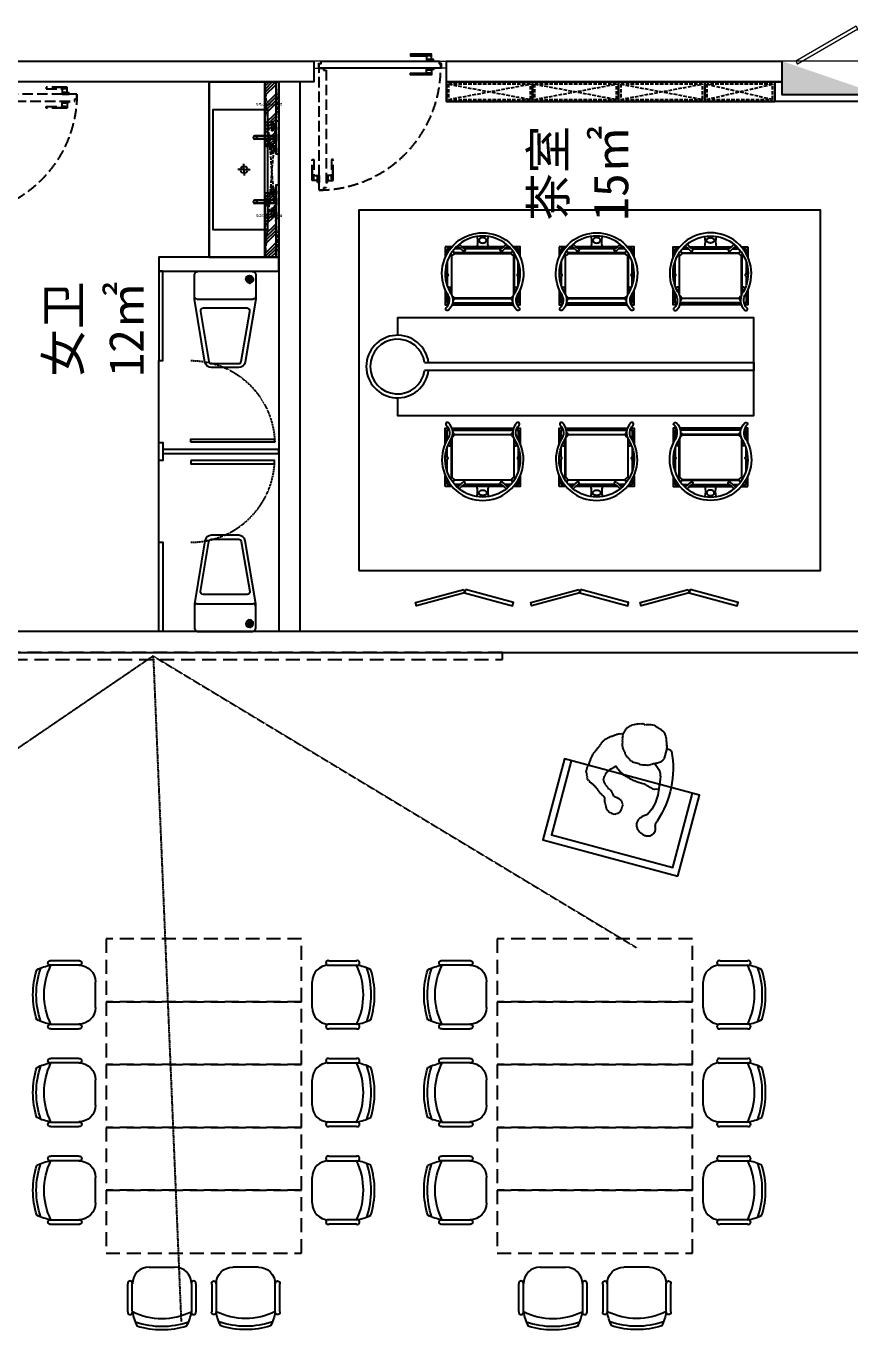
# Model space of a CAD drawing. Header units: millimetres. Extents: x 285006 to 3037698, y -2820855 to 192241.
# Drawn here: x 855496 to 861394, y -486563 to -477220 of the extents above; entities that cross this region are included whole.
import ezdxf
from ezdxf.enums import TextEntityAlignment as Align

# ---------------------------------------------------------------- set-up
doc = ezdxf.new("R2010")
doc.units = ezdxf.units.MM
for name, pattern in [('__DASH', [0.35, 0.25, -0.1]), ('DASH', [0.35, 0.25, -0.1]), ('DASHED', [0.75, 0.5, -0.25]), ('HIDDEN', [0.375, 0.25, -0.125])]:
    doc.linetypes.add(name, pattern=pattern)
for name, color, linetype in [('!PboDS-洁具', 31, 'Continuous'), ('!PboDS-门', 60, 'Continuous'), ('!PboEL-剖面粗实线', 160, 'Continuous'), ('!PboGS-中号字', 40, 'Continuous'), ('01-平面文字', 2, 'Continuous'), ('3', 20, 'Continuous'), ('__附着_A10-J_KJ_2_B_28F_SEN22M3I_设计区$0$A_WALL_BRIK(砌块墙)', 190, 'Continuous'), ('BS-SHORT CABINET', 30, 'Continuous'), ('DOOR', 60, 'Continuous'), ('DOOR--02', 8, 'Continuous'), ('DS-FINISH', 20, 'Continuous'), ('FF-FURN', 51, 'Continuous'), ('FF-TEXT', 50, 'Continuous'), ('FF-活动家具', 51, 'Continuous'), ('FF1-固定家具(落地、到顶)', 30, 'Continuous'), ('WALL', 255, 'Continuous'), ('家具', 2, 'Continuous'), ('打印框', 4, 'Continuous'), ('装饰--平面图', 2, 'Continuous')]:
    doc.layers.add(name, color=color, linetype=linetype)
doc.layers.add('1#C-6F$0$0XG-X', color=1, linetype='Continuous', lineweight=18)
doc.styles.add('!赫思Small', font='', dxfattribs={"width": 0.85})
doc.styles.add('DIA', font='')
doc.styles.get('!赫思Small').set_extended_font_data('SimSun')
doc.styles.get('DIA').set_extended_font_data('SimSun')

# ---------------------------------------------------------------- blocks, each defined once
blk = doc.blocks.new('A$C64783269')
at = {"layer": 'FF-活动家具'}
for p, q in [((1, 151), (1, 400)), ((41, 151), (41, 400)), ((570, 399), (570, 150)), ((610, 399), (610, 150)), ((419, 0), (191, 0))]:
    blk.add_line(p, q, dxfattribs=at)
for centre, radius, start, end in [((461, 332), 426, 152.8506, 170.8394), ((305, -200), 730, 70.8382, 109.1021), ((305, -192), 752, 72.7146, 107.2107), ((149, 332), 426, 9.0894, 27.0688), ((21, 405), 20.8, 344.5058, 195.4229), ((305, -144), 604, 64.0229, 115.9163), ((590, 405), 20.8, 344.5058, 195.4229), ((21, 145), 20.8, 164.5058, 15.4229), ((191, 150), 150, 179.9644, 269.9644), ((419, 150), 150, 269.9644, 359.9644), ((590, 145), 20.8, 164.5058, 15.4229)]:
    blk.add_arc(centre, radius, start, end, dxfattribs=at)
blk = doc.blocks.new('DFGDFGHDTH')
at = {"layer": 'FF-FURN', "linetype": 'DASHED', "ltscale": 200}
for points in [[(3283807.9, 4592442), (3283807.9, 4591042), (3284257.9, 4591042), (3284257.9, 4592442)], [(3284257.9, 4592442), (3284257.9, 4591042), (3284707.9, 4591042), (3284707.9, 4592442)], [(3284707.9, 4592442), (3284707.9, 4591042), (3285157.9, 4591042), (3285157.9, 4592442)], [(3285157.9, 4592442), (3285157.9, 4591042), (3285607.9, 4591042), (3285607.9, 4592442)], [(3285607.9, 4592442), (3285607.9, 4591042), (3286057.9, 4591042), (3286057.9, 4592442)]]:
    blk.add_lwpolyline(points, close=True, dxfattribs=at)
at = {"layer": 'FF-FURN', "linetype": 'DASHED', "ltscale": 200, "xscale": 0.8, "yscale": 0.8, "zscale": 0.8}
for p in [(3283963.7, 4592517), (3284663.7, 4592517), (3285363.7, 4592517)]:
    blk.add_blockref('A$C64783269', p, dxfattribs=at)
at = {"layer": 'FF-FURN', "linetype": 'DASHED', "ltscale": 200}
for p, xscale, yscale, zscale, rotation in [((3286157.9, 4591797.8), -0.8, 0.8, 0.8, 269.9999999999999), ((3286157.9, 4591686.2), 0.8000000000000002, 0.8000000000000002, 0.8000000000000002, 270.0000006730583), ((3283963.7, 4590967.1), -0.8, 0.8, 0.8, 180), ((3284663.7, 4590967.1), -0.8, 0.8, 0.8, 180), ((3285363.7, 4590967.1), -0.8, 0.8, 0.8, 180)]:
    blk.add_blockref('A$C64783269', p, dxfattribs=dict(at, xscale=xscale, yscale=yscale, zscale=zscale, rotation=rotation))
blk = doc.blocks.new('A$C1C14294A')
at = {"layer": 'FF-活动家具', "color": 8}
for p, q in [((200, 554.6), (208.3, 562.1)), ((208.3, 562.1), (211.1, 564.6)), ((211.1, 564.6), (213.7, 564.4)), ((213.7, 564.4), (216.5, 566.9)), ((216.5, 566.9), (219.1, 566.8)), ((219.1, 566.8), (221.8, 569.3)), ((221.8, 569.3), (224.5, 569.1)), ((224.5, 569.1), (227.2, 571.6)), ((227.2, 571.6), (238, 576.3)), ((238, 576.3), (240.8, 578.8)), ((240.8, 578.8), (246.1, 581.1)), ((246.1, 581.1), (251.4, 580.8)), ((251.4, 580.8), (262.1, 585.5)), ((262.1, 585.5), (267.4, 585.2)), ((267.4, 585.2), (272.8, 587.6)), ((272.8, 587.6), (278.2, 589.9)), ((278.2, 589.9), (283.5, 592.3)), ((283.5, 592.3), (288.9, 594.6)), ((288.9, 594.6), (291.5, 594.5)), ((291.5, 594.5), (299.5, 596.7)), ((299.5, 596.7), (305.1, 601.7)), ((305.1, 601.7), (310.4, 604)), ((310.4, 604), (315.7, 603.7)), ((315.7, 603.7), (318.4, 606.2)), ((318.4, 606.2), (326.5, 608.4)), ((326.5, 608.4), (331.8, 610.8)), ((331.8, 610.8), (337.1, 610.5)), ((337.1, 610.5), (339.8, 613)), ((339.8, 613), (347.7, 612.6)), ((347.7, 612.6), (353.1, 614.9)), ((353.1, 614.9), (363.6, 614.3)), ((363.6, 614.3), (366.3, 616.8)), ((366.3, 616.8), (389.9, 615.6)), ((389.9, 615.6), (392.7, 618.1)), ((392.7, 618.1), (429.4, 616.1)), ((429.4, 616.1), (429.5, 618.7)), ((429.5, 618.7), (434.9, 621.1)), ((434.9, 621.1), (474.2, 619)), ((474.2, 619), (474.1, 616.4)), ((474.1, 616.4), (476.7, 616.2)), ((476.7, 616.2), (476.6, 613.6)), ((476.6, 613.6), (479.2, 613.5)), ((479.2, 613.5), (481.7, 610.7)), ((481.7, 610.7), (484.3, 610.5)), ((484.3, 610.5), (486.8, 607.8)), ((486.8, 607.8), (489.4, 607.6)), ((489.4, 607.6), (491.9, 604.9)), ((491.9, 604.9), (499.7, 604.5)), ((499.7, 604.5), (502.2, 601.7)), ((502.2, 601.7), (504.7, 598.9)), ((504.7, 598.9), (510, 598.7)), ((510, 598.7), (509.8, 596)), ((509.8, 596), (512.4, 595.9)), ((512.4, 595.9), (517.5, 593)), ((517.5, 593), (520, 590.2)), ((520, 590.2), (522.4, 584.8)), ((522.4, 584.8), (524.8, 582.1)), ((524.8, 582.1), (524.7, 579.5)), ((524.7, 579.5), (527.2, 576.7)), ((527.2, 576.7), (529.7, 573.9)), ((529.7, 573.9), (532.2, 571.2)), ((532.2, 571.2), (531.7, 563.3)), ((531.7, 563.3), (534.4, 563.1)), ((534.4, 563.1), (533.9, 555.3)), ((134.7, 463.4), (137.6, 468.5)), ((137.6, 468.5), (138, 476.3)), ((138, 476.3), (140.8, 478.8)), ((140.8, 478.8), (140.9, 481.5)), ((140.9, 481.5), (143.7, 483.9)), ((143.7, 483.9), (146.5, 486.4)), ((146.5, 486.4), (146.6, 489)), ((146.6, 489), (149.5, 494.2)), ((149.5, 494.2), (152.3, 496.6)), ((152.3, 496.6), (155, 499.1)), ((155, 499.1), (155.2, 501.7)), ((155.2, 501.7), (157.8, 501.6)), ((157.5, 501.6), (158, 508.4)), ((157.8, 501.6), (157.9, 504.2)), ((157.9, 504.2), (160.7, 506.7)), ((160.7, 506.7), (163.6, 511.8)), ((163.6, 511.8), (166.3, 514.3)), ((166.3, 514.3), (169.1, 516.8)), ((169.1, 516.8), (172, 521.9)), ((172, 521.9), (174.9, 527)), ((174.9, 527), (177.7, 529.5)), ((177.7, 529.5), (180.6, 534.6)), ((180.6, 534.6), (183.3, 537.1)), ((183.3, 537.1), (186.1, 539.6)), ((186.1, 539.6), (188.9, 542.1)), ((188.9, 542.1), (191.6, 544.5)), ((191.6, 544.5), (194.4, 547)), ((194.4, 547), (194.5, 549.7)), ((194.5, 549.7), (197.1, 549.5)), ((197.1, 549.5), (199.9, 552)), ((199.9, 552), (200, 554.6)), ((416.3, 469.4), (410.9, 467.1)), ((419.1, 471.9), (416.3, 469.4)), ((424.5, 474.3), (419.1, 471.9)), ((427.1, 474.1), (424.5, 474.3)), ((429.9, 476.6), (427.1, 474.1)), ((435.2, 479), (429.9, 476.6)), ((440.5, 478.7), (435.2, 479)), ((443.2, 481.2), (440.5, 478.7)), ((453.7, 480.6), (443.2, 481.2)), ((456.5, 483.1), (453.7, 480.6)), ((487.9, 481.4), (456.5, 483.1)), ((487.8, 478.8), (487.9, 481.4)), ((490.4, 478.6), (487.8, 478.8)), ((492.9, 475.9), (490.4, 478.6)), ((495.5, 475.7), (492.9, 475.9)), ((495.4, 473.1), (495.5, 475.7)), ((498, 473), (495.4, 473.1)), ((503.1, 470.1), (498, 473)), ((508.1, 464.6), (503.1, 470.1)), ((533.9, 555.3), (536.6, 555.1)), ((536.6, 555.1), (536.3, 549.9)), ((536.3, 549.9), (538.8, 547.1)), ((538.8, 547.1), (538.7, 545.6)), ((538.7, 545.6), (541.2, 542.7)), ((541.2, 542.7), (543, 540.8)), ((543, 540.8), (542.9, 538.9)), ((542.9, 538.9), (544.6, 535.1)), ((544.6, 535.1), (548.1, 531.1)), ((548.4, 530.8), (548.3, 528.2)), ((548.3, 528.2), (550.7, 525.4)), ((550.7, 525.4), (553.2, 522.7)), ((553.2, 522.7), (553.1, 520)), ((553.1, 520), (555.6, 517.3)), ((555.6, 517.3), (557.9, 511.9)), ((557.9, 511.9), (558.2, 510)), ((558.2, 510), (559.8, 506.2)), ((559.8, 506.2), (563.5, 504.1)), ((563.5, 504.1), (565.2, 502.2)), ((565.2, 502.2), (565.1, 500.3)), ((565.1, 500.3), (567, 500.2)), ((567, 500.2), (566.9, 498.3)), ((566.9, 498.3), (568.8, 498.2)), ((568.8, 498.2), (568.7, 496.4)), ((568.7, 496.4), (570.5, 496.3)), ((570.5, 496.3), (570.4, 494.4)), ((570.4, 494.4), (572.2, 492.4)), ((572.2, 492.4), (574, 490.5)), ((574, 490.5), (573.9, 488.6)), ((573.9, 488.6), (575.7, 488.5)), ((575.7, 488.5), (575.6, 486.6)), ((575.6, 486.6), (577.5, 486.5)), ((577.5, 486.5), (577.4, 484.7)), ((577.4, 484.7), (579.2, 482.7)), ((579.2, 482.7), (580.9, 480.7)), ((580.9, 480.7), (582.7, 478.8)), ((582.7, 478.8), (582.5, 475)), ((582.5, 475), (584.2, 473.1)), ((584.2, 473.1), (584.1, 471.2)), ((584.1, 471.2), (585.9, 469.3)), ((585.9, 469.3), (587.7, 467.3)), ((587.7, 467.3), (587.6, 465.4)), ((29.9, 371.6), (32.8, 376.7)), ((32.8, 376.7), (35.7, 381.8)), ((35.7, 381.8), (36, 387)), ((36, 387), (38.8, 389.5)), ((38.8, 389.5), (38.9, 392.1)), ((38.9, 392.1), (41.7, 394.6)), ((41.7, 394.6), (41.8, 397.3)), ((41.8, 397.3), (44.6, 399.7)), ((44.6, 399.7), (50.4, 410)), ((50.4, 410), (53.1, 412.4)), ((53.1, 412.4), (56, 417.6)), ((56, 417.6), (61.4, 419.9)), ((61.4, 419.9), (61.6, 422.5)), ((61.6, 422.5), (64.3, 425)), ((64.3, 425), (66.9, 424.9)), ((66.9, 424.9), (67.1, 427.5)), ((67.1, 427.5), (69.7, 427.4)), ((69.7, 427.4), (72.5, 429.8)), ((72.5, 429.8), (78, 434.8)), ((78, 434.8), (80.9, 439.9)), ((80.9, 439.9), (83.5, 439.8)), ((83.5, 439.8), (83.7, 442.4)), ((83.7, 442.4), (88.9, 442.1)), ((88.9, 442.1), (89, 444.7)), ((89, 444.7), (94.3, 444.5)), ((94.3, 444.5), (97, 446.9)), ((97, 446.9), (104.9, 446.5)), ((104.9, 446.5), (107.7, 449)), ((107.7, 449), (112.9, 448.7)), ((112.9, 448.7), (115.7, 451.2)), ((115.7, 451.2), (123.5, 450.8)), ((123.5, 450.8), (126.3, 453.3)), ((126.3, 453.3), (144.6, 452.3)), ((131.4, 450.4), (131.8, 458.3)), ((131.8, 458.3), (134.6, 460.7)), ((134.6, 460.7), (134.7, 463.4)), ((144.6, 452.3), (147.1, 449.5)), ((147.1, 449.5), (160.2, 448.8)), ((160.2, 448.8), (162.7, 446.1)), ((162.7, 446.1), (168, 445.8)), ((168, 445.8), (170.4, 443)), ((170.4, 443), (178.3, 442.6)), ((178.3, 442.6), (180.8, 439.9)), ((180.8, 439.9), (188.6, 439.4)), ((188.6, 439.4), (191.1, 436.7)), ((191.1, 436.7), (199, 436.3)), ((199, 436.3), (204.1, 433.4)), ((204.1, 433.4), (212, 432.9)), ((212, 432.9), (214.4, 430.2)), ((214.4, 430.2), (219.5, 427.3)), ((219.5, 427.3), (222.2, 427.1)), ((222.2, 427.1), (222, 424.5)), ((222, 424.5), (227.3, 424.2)), ((227.3, 424.2), (229.8, 421.5)), ((229.8, 421.5), (232.2, 418.7)), ((232.2, 418.7), (234.7, 415.9)), ((234.7, 415.9), (237.3, 415.8)), ((237.3, 415.8), (237.2, 413.2)), ((237.2, 413.2), (239.8, 413)), ((239.8, 413), (242.3, 410.3)), ((242.3, 410.3), (244.8, 407.5)), ((244.8, 407.5), (247.3, 404.7)), ((247.3, 404.7), (247.1, 402.1)), ((247.1, 402.1), (249.7, 402)), ((249.7, 402), (252.2, 399.2)), ((252.2, 399.2), (257.3, 396.3)), ((257.3, 396.3), (260, 396.2)), ((260, 396.2), (262.4, 393.4)), ((262.4, 393.4), (264.9, 390.6)), ((264.9, 390.6), (267.3, 385.3)), ((267.3, 385.3), (269.7, 382.5)), ((269.7, 382.5), (274.8, 379.6)), ((274.8, 379.6), (274.6, 374.3)), ((274.6, 374.3), (277, 371.6)), ((367, 432.6), (364.3, 430.1)), ((364.3, 430.1), (366.6, 424.7)), ((366.6, 424.7), (374.1, 416.4)), ((369.7, 432.4), (367, 432.6)), ((369.8, 435.1), (369.7, 432.4)), ((372.4, 434.9), (369.8, 435.1)), ((375.2, 437.4), (372.4, 434.9)), ((374.1, 416.4), (378.9, 408.3)), ((378, 439.9), (375.2, 437.4)), ((380.7, 442.4), (378, 439.9)), ((378.9, 408.3), (381.4, 405.5)), ((383.3, 442.2), (380.7, 442.4)), ((381.4, 405.5), (384, 405.4)), ((383.5, 444.9), (383.3, 442.2)), ((386.1, 444.7), (383.5, 444.9)), ((384, 405.4), (383.9, 402.7)), ((383.9, 402.7), (386.2, 397.4)), ((386.2, 447.3), (386.1, 444.7)), ((391.8, 452.3), (386.2, 447.3)), ((386.2, 397.4), (391, 389.2)), ((391, 389.2), (396, 383.7)), ((394.7, 457.4), (391.8, 452.3)), ((397.4, 459.9), (394.7, 457.4)), ((396, 383.7), (398.2, 375.7)), ((400, 459.8), (397.4, 459.9)), ((398.2, 375.7), (398.1, 373)), ((405.4, 462.1), (400, 459.8)), ((410.9, 467.1), (405.4, 462.1)), ((507.9, 461.9), (508.1, 464.6)), ((510.4, 459.2), (507.9, 461.9)), ((513, 459), (510.4, 459.2)), ((512.9, 456.4), (513, 459)), ((515.5, 456.3), (512.9, 456.4)), ((518, 453.5), (515.5, 456.3)), ((520.3, 448.1), (518, 453.5)), ((522.8, 445.3), (520.3, 448.1)), ((522.7, 442.7), (522.8, 445.3)), ((525.3, 442.6), (522.7, 442.7)), ((527.7, 437.2), (525.3, 442.6)), ((530.1, 434.4), (527.7, 437.2)), ((530, 431.8), (530.1, 434.4)), ((535, 426.3), (530, 431.8)), ((537.4, 423.5), (535, 426.3)), ((537.3, 420.9), (537.4, 423.5)), ((539.6, 415.5), (537.3, 420.9)), ((539.5, 412.9), (539.6, 415.5)), ((540.1, 411.5), (539.5, 412.9)), ((540.1, 411.5), (545.1, 404.1)), ((545, 402.2), (545.1, 404.1)), ((546.8, 402.1), (545, 402.2)), ((546.6, 398.4), (546.8, 402.1)), ((548.5, 398.3), (546.6, 398.4)), ((548.4, 396.4), (548.5, 398.3)), ((550.3, 396.3), (548.4, 396.4)), ((552, 394.4), (550.3, 396.3)), ((553.8, 392.4), (552, 394.4)), ((555.7, 392.3), (553.8, 392.4)), ((555.6, 390.4), (555.7, 392.3)), ((557.4, 390.3), (555.6, 390.4)), ((559.2, 388.4), (557.4, 390.3)), ((559.2, 388.4), (564.2, 382.6)), ((564, 380), (564.2, 382.6)), ((566.7, 379.9), (564, 380)), ((569.1, 377.1), (566.7, 379.9)), ((573.4, 374.7), (569.1, 377.1)), ((573.3, 372.7), (573.4, 374.7)), ((587.6, 465.4), (589.3, 463.5)), ((589.3, 463.5), (591.1, 461.5)), ((591.1, 461.5), (590.9, 457.8)), ((590.9, 457.8), (592.7, 455.8)), ((592.7, 455.8), (592.5, 452.1)), ((592.5, 452.1), (594.2, 450.1)), ((594.2, 450.1), (596, 448.1)), ((596, 448.1), (595.9, 446.3)), ((595.9, 446.3), (597.8, 446.2)), ((597.8, 446.2), (597.7, 444.3)), ((597.7, 444.3), (599.4, 442.3)), ((599.4, 442.3), (601.2, 440.4)), ((601.2, 440.4), (601.1, 438.5)), ((601.1, 438.5), (602.9, 436.6)), ((602.9, 436.6), (606.5, 434.5)), ((606.5, 434.5), (608.3, 432.5)), ((608.3, 432.5), (610.1, 432.4)), ((610.1, 432.4), (613.7, 430.4)), ((613.7, 430.4), (619.3, 430.1)), ((619.3, 430.1), (621.1, 428.1)), ((621.1, 428.1), (626.7, 427.8)), ((626.7, 427.8), (628.5, 425.8)), ((628.5, 425.8), (632.2, 425.6)), ((632.2, 425.6), (633.9, 423.7)), ((633.9, 423.7), (635.8, 423.6)), ((635.8, 423.6), (637.6, 421.6)), ((637.6, 421.6), (639.3, 419.6)), ((639.3, 419.6), (641.2, 419.5)), ((641.2, 419.5), (643, 417.6)), ((643, 417.6), (644.8, 417.5)), ((644.8, 417.5), (646.6, 415.5)), ((646.6, 415.5), (648.5, 415.4)), ((648.5, 415.4), (650.2, 413.5)), ((650.2, 413.5), (652, 411.5)), ((652, 411.5), (653.8, 411.4)), ((653.8, 411.4), (655.6, 409.4)), ((655.6, 409.4), (657.5, 409.3)), ((657.5, 409.3), (657.4, 407.5)), ((657.4, 407.5), (659.2, 407.4)), ((659.2, 407.4), (661, 405.4)), ((661, 405.4), (662.9, 405.3)), ((662.9, 405.3), (664.6, 403.3)), ((664.6, 403.3), (666.5, 403.2)), ((666.5, 403.2), (666.4, 401.4)), ((666.4, 401.4), (670.1, 401.2)), ((670.1, 401.2), (671.9, 399.2)), ((671.9, 399.2), (673.8, 399.1)), ((673.8, 399.1), (673.7, 397.2)), ((673.7, 397.2), (677.4, 397)), ((677.4, 397), (679.1, 395.1)), ((679.1, 395.1), (680.9, 393.1)), ((680.9, 393.1), (680.8, 391.2)), ((680.8, 391.2), (682.7, 391.2)), ((682.7, 391.2), (682.5, 387.4)), ((682.5, 387.4), (684.2, 385.5)), ((684.2, 385.5), (686, 383.5)), ((686, 383.5), (685.9, 381.6)), ((685.9, 381.6), (687.7, 379.7)), ((687.7, 379.7), (687.6, 377.8)), ((687.6, 377.8), (689.4, 377.7)), ((689.4, 377.7), (691.2, 375.7)), ((691.2, 375.7), (691, 372)), ((3.3, 284.3), (2.7, 273.3)), ((5.2, 286), (3.3, 284.3)), ((5.5, 291.4), (5.2, 286)), ((7.4, 293.2), (5.5, 291.4)), ((7.7, 298.6), (7.4, 293.2)), ((9.6, 300.4), (7.7, 298.6)), ((9.9, 305.8), (9.6, 300.4)), ((11.8, 307.5), (9.9, 305.8)), ((12, 311.2), (11.8, 307.5)), ((13.9, 312.9), (12, 311.2)), ((14.1, 316.6), (13.9, 312.9)), ((16, 318.3), (14.1, 316.6)), ((16.2, 321.9), (16, 318.3)), ((18.1, 323.6), (16.2, 321.9)), ((17.1, 327.5), (17.8, 340.6)), ((17.1, 327.5), (18.1, 323.6)), ((17.8, 340.6), (20.5, 343.1)), ((20.5, 343.1), (20.8, 348.4)), ((20.8, 348.4), (23.7, 353.5)), ((23.7, 353.5), (24, 358.7)), ((24, 358.7), (26.8, 361.2)), ((26.8, 361.2), (27.2, 369.1)), ((27.2, 369.1), (29.9, 371.6)), ((277, 371.6), (279.5, 368.8)), ((279.5, 368.8), (279.4, 366.2)), ((279.4, 366.2), (281.9, 363.4)), ((281.9, 363.4), (284.2, 358)), ((284.2, 358), (286.7, 355.3)), ((286.7, 355.3), (289.2, 352.5)), ((289.2, 352.5), (289, 349.9)), ((289, 349.9), (291.5, 347.1)), ((291.5, 347.1), (291.4, 344.5)), ((291.4, 344.5), (293.7, 339.1)), ((293.7, 339.1), (293.6, 336.5)), ((293.6, 336.5), (296.1, 333.7)), ((296.1, 333.7), (295.9, 331.1)), ((295.9, 331.1), (298.3, 325.7)), ((298.8, 316.8), (296.7, 277.8)), ((298.3, 325.7), (297.8, 317.8)), ((297.8, 317.8), (298.8, 316.8)), ((398.1, 373), (400.4, 367.7)), ((400.4, 367.7), (405.5, 364.7)), ((405.5, 364.7), (405.2, 359.5)), ((405.2, 359.5), (407.7, 356.7)), ((407.7, 356.7), (407.4, 351.5)), ((407.4, 351.5), (409.6, 343.5)), ((409.6, 343.5), (411.7, 332.8)), ((411.7, 332.8), (413.9, 324.8)), ((413.9, 324.8), (416.4, 322.1)), ((416.4, 322.1), (415.8, 311.6)), ((415.8, 311.6), (418.2, 306.2)), ((418.2, 306.2), (417.9, 300.9)), ((417.9, 300.9), (419.9, 290.3)), ((419.9, 290.3), (422.1, 282.3)), ((422.1, 282.3), (421.2, 263.9)), ((575.2, 372.6), (573.3, 372.7)), ((575, 368.8), (575.2, 372.6)), ((576.7, 366.9), (575, 368.8)), ((576.4, 361.3), (576.7, 366.9)), ((578.3, 361.2), (576.4, 361.3)), ((577.6, 348.1), (578.3, 361.2)), ((579.4, 346.1), (577.6, 348.1)), ((579.1, 340.5), (579.4, 346.1)), ((580.8, 338.6), (579.1, 340.5)), ((580.5, 333), (580.8, 338.6)), ((582.3, 331), (580.5, 333)), ((582.1, 327.3), (582.3, 331)), ((583.9, 325.3), (582.1, 327.3)), ((583.8, 323.5), (583.9, 325.3)), ((585.5, 321.5), (583.8, 323.5)), ((585.3, 317.8), (585.5, 321.5)), ((587.1, 315.8), (585.3, 317.8)), ((588.9, 313.8), (587.1, 315.8)), ((588.8, 312), (588.9, 313.8)), ((590.6, 311.9), (588.8, 312)), ((590.5, 310), (590.6, 311.9)), ((592.3, 308), (590.5, 310)), ((592.2, 306.2), (592.3, 308)), ((594, 304.2), (592.2, 306.2)), ((595.8, 304.1), (594, 304.2)), ((597.6, 302.1), (595.8, 304.1)), ((599.4, 302), (597.6, 302.1)), ((601.2, 300.1), (599.4, 302)), ((603.1, 300), (601.2, 300.1)), ((604.8, 298), (603.1, 300)), ((606.6, 296.1), (604.8, 298)), ((608.5, 296), (606.6, 296.1)), ((610.2, 294), (608.5, 296)), ((612, 292), (610.2, 294)), ((623.2, 291.4), (612, 292)), ((627, 293.1), (623.2, 291.4)), ((647.5, 292), (627, 293.1)), ((651.3, 293.7), (647.5, 292)), ((658.8, 293.3), (651.3, 293.7)), ((660.7, 295), (658.8, 293.3)), ((662.6, 294.9), (660.7, 295)), ((664.6, 296.7), (662.6, 294.9)), ((666.4, 296.6), (664.6, 296.7)), ((668.4, 298.4), (666.4, 296.6)), ((670.4, 300.1), (668.4, 298.4)), ((672.2, 300), (670.4, 300.1)), ((674.2, 301.8), (672.2, 300)), ((676.1, 303.6), (674.2, 301.8)), ((676.2, 305.4), (676.1, 303.6)), ((678.1, 305.3), (676.2, 305.4)), ((680.1, 307.1), (678.1, 305.3)), ((680.2, 309), (680.1, 307.1)), ((682.1, 310.7), (680.2, 309)), ((684.1, 312.5), (682.1, 310.7)), ((684.2, 314.4), (684.1, 312.5)), ((686.2, 316.1), (684.2, 314.4)), ((688.1, 317.9), (686.2, 316.1)), ((688.2, 319.8), (688.1, 317.9)), ((690.1, 319.7), (688.2, 319.8)), ((690.2, 321.5), (690.1, 319.7)), ((692.1, 323.3), (690.2, 321.5)), ((691, 372), (692.9, 371.9)), ((692.4, 328.9), (692.1, 323.3)), ((694.4, 330.7), (692.4, 328.9)), ((692.9, 371.9), (692.6, 366.3)), ((692.6, 366.3), (694.3, 364.3)), ((694.3, 364.3), (693.8, 355)), ((693.8, 355), (695.5, 351.2)), ((695.5, 351.2), (694.4, 330.7)), ((0.8, 271.6), (0, 257)), ((0, 257), (1.7, 255.1)), ((2.7, 273.3), (0.8, 271.6)), ((1.7, 255.1), (1.5, 251.5)), ((1.5, 251.5), (3.3, 249.5)), ((3.3, 249.5), (3.2, 247.7)), ((3.2, 247.7), (4.9, 245.8)), ((4.9, 245.8), (4.7, 242.2)), ((4.7, 242.2), (6.4, 240.2)), ((6.4, 240.2), (6.2, 236.6)), ((6.2, 236.6), (7.9, 234.7)), ((7.9, 234.7), (7.6, 229.2)), ((7.6, 229.2), (9.4, 227.3)), ((9.4, 227.3), (9.1, 221.8)), ((9.1, 221.8), (10.8, 219.9)), ((10.8, 219.9), (10.6, 216.3)), ((10.6, 216.3), (12.3, 214.4)), ((12.3, 214.4), (12, 208.9)), ((12, 208.9), (13.8, 207)), ((13.8, 207), (15.5, 205)), ((15.5, 205), (15.3, 201.4)), ((15.3, 201.4), (17, 199.5)), ((17, 199.5), (16.9, 197.7)), ((16.9, 197.7), (18.6, 195.7)), ((18.6, 195.7), (22.6, 185.1)), ((269.9, 187.8), (267.1, 185.3)), ((270, 190.4), (269.9, 187.8)), ((275.6, 195.4), (270, 190.4)), ((278.3, 197.8), (275.6, 195.4)), ((278.5, 200.6), (278.3, 197.8)), ((279.9, 201.9), (278.5, 200.6)), ((281.9, 203.7), (279.9, 201.9)), ((283.8, 205.4), (281.9, 203.7)), ((284.1, 210.9), (283.8, 205.4)), ((285.9, 210.8), (284.1, 210.9)), ((286.3, 218), (285.9, 210.8)), ((288.1, 217.9), (286.3, 218)), ((288.6, 227.1), (288.1, 217.9)), ((290.5, 228.8), (288.6, 227.1)), ((290.9, 236.1), (290.5, 228.8)), ((292.8, 237.8), (290.9, 236.1)), ((293.1, 243.3), (292.8, 237.8)), ((295, 245), (293.1, 243.3)), ((295.4, 252.3), (295, 245)), ((297.3, 254), (295.4, 252.3)), ((296.7, 277.8), (298.4, 274)), ((298.4, 274), (297.3, 254)), ((421.2, 263.9), (423.4, 255.9)), ((423.4, 255.9), (421.6, 221.8)), ((421.6, 221.8), (423.9, 216.4)), ((423.9, 216.4), (422.8, 195.4)), ((422.8, 195.4), (425, 187.4)), ((425, 187.4), (424.6, 179.5)), ((27.6, 179.6), (22.6, 185.1)), ((32.4, 171.4), (27.6, 179.6)), ((37.4, 165.9), (32.4, 171.4)), ((42.4, 160.4), (37.4, 165.9)), ((47.5, 157.5), (42.4, 160.4)), ((49.9, 154.7), (47.5, 157.5)), ((52.6, 154.6), (49.9, 154.7)), ((57.7, 151.7), (52.6, 154.6)), ((60.2, 148.9), (57.7, 151.7)), ((65.3, 146), (60.2, 148.9)), ((70.5, 145.7), (65.3, 146)), ((73, 143), (70.5, 145.7)), ((75.6, 142.8), (73, 143)), ((80.7, 139.9), (75.6, 142.8)), ((83.3, 139.8), (80.7, 139.9)), ((85.8, 137), (83.3, 139.8)), ((88.4, 136.9), (85.8, 137)), ((93.5, 134), (88.4, 136.9)), ((98.8, 133.7), (93.5, 134)), ((106.5, 130.7), (98.8, 133.7)), ((111.6, 127.8), (106.5, 130.7)), ((114.1, 125), (111.6, 127.8)), ((119.3, 124.7), (114.1, 125)), ((121.8, 122), (119.3, 124.7)), ((134.9, 121.3), (121.8, 122)), ((131.2, 116.7), (131.5, 121.4)), ((133, 114.8), (131.2, 116.7)), ((132.4, 103.8), (133, 114.8)), ((134.1, 101.9), (132.4, 103.8)), ((133.8, 96.5), (134.1, 101.9)), ((135.5, 94.5), (133.8, 96.5)), ((140, 118.4), (134.9, 121.3)), ((135.3, 90.9), (135.5, 94.5)), ((200.3, 115.1), (140, 118.4)), ((203.1, 117.6), (200.3, 115.1)), ((210.9, 117.2), (203.1, 117.6)), ((213.7, 119.7), (210.9, 117.2)), ((219.1, 122), (213.7, 119.7)), ((221.8, 124.5), (219.1, 122)), ((222, 127.2), (221.8, 124.5)), ((224.6, 127), (222, 127.2)), ((227.4, 129.5), (224.6, 127)), ((232.7, 131.8), (227.4, 129.5)), ((235.5, 134.3), (232.7, 131.8)), ((235.6, 137), (235.5, 134.3)), ((238.4, 139.4), (235.6, 137)), ((241.3, 144.5), (238.4, 139.4)), ((244.1, 147), (241.3, 144.5)), ((246.8, 149.5), (244.1, 147)), ((249.7, 154.6), (246.8, 149.5)), ((252.6, 159.7), (249.7, 154.6)), ((255.5, 164.8), (252.6, 159.7)), ((255.7, 167.5), (255.5, 164.8)), ((258.4, 169.9), (255.7, 167.5)), ((261.3, 175.1), (258.4, 169.9)), ((264.2, 180.2), (261.3, 175.1)), ((267, 182.6), (264.2, 180.2)), ((267.1, 185.3), (267, 182.6)), ((434.2, 113.2), (421.8, 85.7)), ((424.6, 179.5), (427, 176.8)), ((427, 176.8), (426.5, 166.3)), ((426.5, 166.3), (428.8, 160.9)), ((428.8, 160.9), (431.2, 155.5)), ((431.2, 155.5), (430.9, 150.2)), ((430.9, 150.2), (433.2, 144.9)), ((433.2, 144.9), (435.4, 136.8)), ((434.3, 115.9), (434.2, 113.2)), ((437.1, 118.3), (434.3, 115.9)), ((435.4, 136.8), (437.6, 128.8)), ((437.6, 128.8), (437.1, 118.3)), ((137.2, 90.8), (135.3, 90.9)), ((136.9, 85.3), (137.2, 90.8)), ((138.6, 83.4), (136.9, 85.3))]:
    blk.add_line(p, q, dxfattribs=at)
blk.add_lwpolyline([(140.3, 119.9, -0.214441), (104.3, 131.5)], format="xyb", dxfattribs=at)
for points in [[(259.9, 172.5), (270, 157.1), (280.6, 142.4), (292.1, 129.1), (304.9, 117.8), (315.3, 111.1), (326.6, 105.8), (338.5, 101.4), (351, 97.9), (377.1, 92.7), (403.8, 88.6), (467.3, 78.8), (498.2, 76.3), (513.5, 76.2), (528.8, 77.3), (552.5, 81.1), (576.2, 87.3), (623.3, 103.3)], [(623.3, 103.3), (636.4, 120.4), (643.5, 128.6), (651.1, 136.3), (659.9, 143.6), (664.5, 146.9), (669.4, 149.9), (674.4, 152.4), (679.6, 154.6), (684.9, 156.3), (690.4, 157.5), (696, 158), (701.6, 158.1), (707.2, 157.6), (712.8, 156.6), (718.3, 155.1), (723.5, 153.1), (728.6, 150.6), (733.3, 147.7), (737.1, 144.8), (740.6, 141.7), (746.9, 134.7), (752.4, 127), (757.2, 118.7), (761.9, 109.2), (765.7, 99.4), (768.5, 89.4), (769.4, 84.2), (770.1, 79.1), (770.3, 74.1), (770.2, 69.1), (769.8, 64.2), (769, 59.2), (767.8, 54.4), (766.1, 49.6), (764.1, 45), (761.5, 40.6), (757.2, 34.6), (752.1, 29.2), (746.3, 24.4), (740, 20.4), (733.4, 17.2), (726.5, 15.1), (719.6, 14), (716.2, 13.9), (712.8, 14.2), (709.1, 14.9), (705.4, 15.9), (698.1, 18.6), (690.8, 21.7), (683.4, 24.5), (678.6, 25.8), (673.8, 26.7), (668.9, 27.1), (664, 27), (659.2, 26.5), (654.4, 25.6), (644.9, 23.1)], [(394.7, 91.2), (391.5, 90.5)]]:
    blk.add_lwpolyline(points, dxfattribs=at)
blk.add_arc((466.5, 680.5), 681.2, 241.22387, 285.1854, dxfattribs=at)
blk = doc.blocks.new('DSGFDGDFGDG')
at = {"layer": 'FF-活动家具', "elevation": 0}
blk.add_lwpolyline([(3272359.6, 4574369.6), (3271759.6, 4574369.6), (3271759.6, 4575369.6), (3272359.6, 4575369.6)], close=True, dxfattribs=at)
blk.add_lwpolyline([(3271759.6, 4575319.6), (3272309.6, 4575319.6), (3272309.6, 4574419.6), (3271759.6, 4574419.6)], dxfattribs=at)
at = {"layer": 'FF-活动家具', "color": 8, "rotation": 3.435837834233141}
blk.add_blockref('A$C1C14294A', (3271374.6, 4574551.7, 0), dxfattribs=at)
blk = doc.blocks.new('做成ACAD TuKuai0408')
at = {"linetype": 'Continuous'}
blk.add_lwpolyline([(0, -191.5, 0.428333), (28.5, -220), (199.3, -220), (650.1, -144.1, 0.366124), (689.7, -97.2), (689.7, 97.2, 0.366124), (650.1, 144.1), (199.3, 220), (28.5, 220, 0.415921), (0, 191.5)], format="xyb", close=True, dxfattribs=at)
blk.add_lwpolyline([(199.3, 201), (199.3, -201)], dxfattribs=at)
blk.add_lwpolyline([(661.2, 97.2), (661.2, -97.2, -0.366124), (645.4, -116), (287.5, -176.3, -0.463996), (265.3, -157.5), (265.3, 157.5, -0.463996), (287.5, 176.3), (645.4, 116, -0.366124), (661.2, 97.2)], format="xyb", dxfattribs=at)
blk.add_lwpolyline([(57.6, -171.2), (85.3, -171.2), (85.3, -180.4), (57.6, -180.4)], close=True, dxfattribs=at)
for centre, radius, start, end in [((180.3, 201), 19, 0, 90), ((57.6, -175.1), 26.5, 8.44092, 348.35302), ((180.3, -201), 19, 270.00001, 0)]:
    blk.add_arc(centre, radius, start, end, dxfattribs=at)
at = {"color": 8, "linetype": 'Continuous'}
for radius, start, end in [(21.5, 10.42825, 345.5854), (16.5, 13.65152, 341.05894), (11.5, 19.82009, 332.20409)]:
    blk.add_arc((57.6, -175.1), radius, start, end, dxfattribs=at)
blk = doc.blocks.new('156g1reh1trh1tr')
at = {"layer": '!PboDS-门'}
blk.add_lwpolyline([(-104292, 114364), (-104292, 114394), (-105092, 114394), (-105092, 114364)], close=True, dxfattribs=at)
at = {"layer": '!PboDS-门', "color": 8, "linetype": 'HIDDEN', "ltscale": 10}
blk.add_arc((-104291, 114342), 802, 90.0917, 178.0896, dxfattribs=at)
blk = doc.blocks.new('M--850')
at = {"layer": 'DOOR'}
blk.add_lwpolyline([(-912, 50), (-38, 50), (-38, 18), (-53, 18), (-53, 0), (-897, 0), (-897, 18), (-912, 18), (-912, 50)], dxfattribs=at)
at = {"layer": 'DOOR--02', "linetype": 'DASH', "ltscale": 300}
for p, q in [((-136, 819), (-136, 705)), ((10, 819), (10, 705))]:
    blk.add_line(p, q, dxfattribs=at)
at = {"layer": 'DOOR--02'}
for p, q in [((-807, 98), (-693, 98)), ((-807, -48), (-693, -48))]:
    blk.add_line(p, q, dxfattribs=at)
at = {"layer": 'DOOR--02', "linetype": 'DASH', "ltscale": 300}
for points in [[(-100, 820), (-100, 854.5), (-138, 854.5), (-138, 811.5)], [(-138, 854.5), (-126, 845), (-126, 819)], [(-88, 818.7), (-88, 869), (-98, 869), (-98, 818.7), (-88, 818.7)], [(-98, 852.5), (-88, 852.5)], [(-38, 924), (-38, 50), (-70, 50), (-70, 65), (-88, 65), (-88, 909), (-70, 909), (-70, 924), (-38, 924)], [(-38, 869), (-38, 869)], [(-38, 818.7), (-38, 869), (-28, 869), (-28, 818.7), (-38, 818.7)], [(-28, 852.5), (-38, 852.5)], [(-26, 820), (-26, 854.5), (12, 854.5), (12, 811.5)], [(12, 854.5), (0, 845), (0, 819)], [(-138, 819), (-138, 705), (-126, 705), (-126, 819)], [(-128, 819), (-138, 819)], [(-128, 819), (-100, 819), (-100, 819)], [(-98, 835.5), (-88, 835.5)], [(-28, 835.5), (-38, 835.5)], [(2, 819), (-26, 819), (-26, 819)], [(12, 819), (12, 705), (0, 705), (0, 819)], [(2, 819), (12, 819)]]:
    blk.add_lwpolyline(points, dxfattribs=at)
for points in [[(-100, 854), (-100, 819.5), (-98, 819.5), (-98, 854)], [(-26, 854), (-26, 819.5), (-28, 819.5), (-28, 854)]]:
    blk.add_lwpolyline(points, close=True, dxfattribs=at)
at = {"layer": 'DOOR--02'}
for points in [[(-808, 62), (-842.5, 62), (-842.5, 100), (-799.5, 100)], [(-807, 100), (-693, 100), (-693, 88), (-807, 88)], [(-807, 90), (-807, 100)], [(-806.7, 50), (-857, 50), (-857, 60), (-806.7, 60), (-806.7, 50)], [(-857, 50), (-857, 50)], [(-807, 90), (-807, 62), (-807, 62)], [(-806.7, 0), (-857, 0), (-857, -10), (-806.7, -10), (-806.7, 0)], [(-808, -12), (-842.5, -12), (-842.5, -50), (-799.5, -50)], [(-807, -40), (-807, -12), (-807, -12)], [(-807, -50), (-693, -50), (-693, -38), (-807, -38)], [(-807, -40), (-807, -50)]]:
    blk.add_lwpolyline(points, dxfattribs=at)
at = {"layer": 'DOOR--02', "ltscale": 0.1}
for points in [[(-842.5, 100), (-833, 88), (-807, 88)], [(-840.5, 60), (-840.5, 50)], [(-823.5, 60), (-823.5, 50)], [(-842.5, -50), (-833, -38), (-807, -38)], [(-840.5, -10), (-840.5, 0)], [(-823.5, -10), (-823.5, 0)]]:
    blk.add_lwpolyline(points, dxfattribs=at)
at = {"layer": 'DOOR--02'}
for points in [[(-842, 62), (-807.5, 62), (-807.5, 60), (-842, 60)], [(-842, -12), (-807.5, -12), (-807.5, -10), (-842, -10)]]:
    blk.add_lwpolyline(points, close=True, dxfattribs=at)
at = {"layer": 'DOOR--02', "linetype": 'DASH', "ltscale": 300}
blk.add_arc((-35, 50), 874, 90.19667, 182.09824, dxfattribs=at)
at = {"layer": 'DS-FINISH', "linetype": 'Continuous', "lineweight": 0, "ltscale": 1000}
for points in [[(-915, 15), (-900, 15), (-900, 0), (-950, 0), (-950, 50), (-915, 50)], [(-35, 15), (-50, 15), (-50, 0), (0, 0), (0, 50), (-35, 50)]]:
    blk.add_lwpolyline(points, close=True, dxfattribs=at)
blk = doc.blocks.new('*U507')
blk.add_blockref('M--850', (0, 0))
blk = doc.blocks.new('1#C-6F$0$单出口带卷盘消火栓')
at = {"layer": '1#C-6F$0$0XG-X'}
for p, q in [((368866.2, -61966.5), (368866.2, -61726.5)), ((368866.2, -61726.5), (369566.2, -61726.5)), ((369566.2, -61966.5), (369566.2, -61726.5)), ((368866.2, -61966.5), (368966.2, -61966.5)), ((368966.2, -61966.5), (369466.2, -61966.5)), ((369021.3, -62194.5), (369453.7, -61944.8)), ((369033.2, -62216.5), (369466.2, -61966.5)), ((369466.2, -61966.5), (369453.7, -61944.8)), ((369466.2, -61966.5), (369566.2, -61966.5)), ((369021.3, -62194.5), (369033.8, -62216.2))]:
    blk.add_line(p, q, dxfattribs=at)
blk.add_circle((368964.5, -61874.2), 50, dxfattribs=at)
blk.add_arc((369466.2, -61966.5), 500, 180, 207.13402, dxfattribs=at)
blk.add_solid([(368866.2, -61726.5), (369566.2, -61966.5), (369566.2, -61726.5)], dxfattribs=at)
blk = doc.blocks.new('DSGDGERGHER')
at = {"layer": '!PboDS-洁具'}
for p, q in [((856577, -58804), (856577, -58777.2)), ((856577, -58777.2), (856587, -58777.2)), ((856577, -58804), (856577, -58840.8)), ((856587, -58840.8), (856577, -58840.8)), ((856587, -58804), (856587, -58777.2)), ((856587, -58804), (856604.6, -58804)), ((856587, -58814), (856604.6, -58814)), ((856587, -58814), (856587, -58840.8)), ((856471.6, -58879), (856451.6, -58879)), ((856471.6, -58899), (856451.6, -58899)), ((856471.6, -58876.5), (856457.7, -58876.5)), ((856471.6, -58901.5), (856457.7, -58901.5)), ((856471.6, -58901.5), (856471.6, -58876.5)), ((856472.6, -58877.5), (856471.6, -58877.5)), ((856472.6, -58900.5), (856471.6, -58900.5)), ((856603.9, -58876.5), (856472.6, -58876.5)), ((856472.6, -58901.5), (856472.6, -58876.5)), ((856603.9, -58879), (856472.6, -58879)), ((856603.9, -58899), (856472.6, -58899)), ((856603.9, -58901.5), (856472.6, -58901.5)), ((856577, -58974), (856577, -58937.2)), ((856587, -58937.2), (856577, -58937.2)), ((856587, -58964), (856587, -58937.2)), ((856603.9, -58864), (856603.9, -58913.9)), ((856603.9, -58864), (856608.6, -58864)), ((856603.9, -58913.9), (856608.6, -58913.9)), ((856608.6, -58864), (856608.6, -58913.9)), ((856577, -58974), (856577, -59000.8)), ((856577, -59000.8), (856587, -59000.8)), ((856587, -58964), (856604.6, -58964)), ((856587, -58974), (856604.6, -58974)), ((856587, -58974), (856587, -59000.8))]:
    blk.add_line(p, q, dxfattribs=at)
for points in [[(856608.7, -58814), (856608.7, -58784.1), (856604.6, -58784.1), (856604.6, -58804)], [(856608.7, -58814), (856608.7, -58814), (856608.7, -58833.9), (856604.6, -58833.9), (856604.6, -58804)], [(856628.4, -59008.9), (856608.6, -59008.9), (856608.6, -58768.9), (856628.4, -58768.9)], [(856628.4, -58768.9), (856628.4, -59008.9)], [(856608.7, -58964), (856608.7, -58964), (856608.7, -58944.1), (856604.6, -58944.1), (856604.6, -58974)], [(856608.7, -58964), (856608.7, -58993.9), (856604.6, -58993.9), (856604.6, -58974)]]:
    blk.add_lwpolyline(points, dxfattribs=at)
blk.add_arc((856457.7, -58889), 12.5, 90.00216, 270.00216, dxfattribs=at)
blk = doc.blocks.new('*U920')
at = {"layer": 'FF1-固定家具(落地、到顶)', "color": 55, "linetype": 'DASH', "ltscale": 100}
for p, q in [((15.4, 124.6), (600.9, 15.4)), ((15.4, 15.4), (600.9, 124.6)), ((616.3, 0), (616.3, 140))]:
    blk.add_line(p, q, dxfattribs=at)
at = {"layer": 'FF1-固定家具(落地、到顶)'}
blk.add_lwpolyline([(0, 140), (616.3, 140), (616.3, 0), (0, 0)], close=True, dxfattribs=at)
at = {"layer": 'FF1-固定家具(落地、到顶)', "color": 55, "linetype": 'DASH', "ltscale": 100}
blk.add_lwpolyline([(15.4, 124.6), (600.9, 124.6), (600.9, 15.4), (15.4, 15.4)], close=True, dxfattribs=at)
blk = doc.blocks.new('*U921')
at = {"layer": 'FF1-固定家具(落地、到顶)', "color": 55, "linetype": 'DASH', "ltscale": 100}
for p, q in [((15.4, 124.6), (486.3, 15.4)), ((15.4, 15.4), (486.3, 124.6)), ((501.7, 0), (501.7, 140))]:
    blk.add_line(p, q, dxfattribs=at)
at = {"layer": 'FF1-固定家具(落地、到顶)'}
blk.add_lwpolyline([(0, 140), (501.7, 140), (501.7, 0), (0, 0)], close=True, dxfattribs=at)
at = {"layer": 'FF1-固定家具(落地、到顶)', "color": 55, "linetype": 'DASH', "ltscale": 100}
blk.add_lwpolyline([(15.4, 124.6), (486.3, 124.6), (486.3, 15.4), (15.4, 15.4)], close=True, dxfattribs=at)
blk = doc.blocks.new('A$C0B751E1A')
at = {"layer": '家具', "color": 51, "linetype": 'ByBlock', "ltscale": 0.5}
for points in [[(683, 25, -0.388075), (675, 151, 1.713285), (47, 151, -0.388075), (39, 25, 1.010163), (59, 4, 0.381875), (71, 167, -1.700219), (651, 167, 0.381875), (663, 4, 1.010163)], [(394, 622, -0.13438), (392, 614, -0.106842), (384, 605, -0.082314), (374, 600, -0.07067), (360, 598, -0.07067), (347, 600, -0.082314), (336, 605, -0.106842), (329, 614, -0.13438), (326, 622, -0.13438), (329, 631, -0.106842), (336, 639, -0.082314), (347, 644, -0.07067), (360, 646, -0.07067), (374, 644, -0.082314), (384, 639, -0.106842), (392, 631, -0.13438)]]:
    blk.add_lwpolyline(points, format="xyb", close=True, dxfattribs=at)
for points in [[(30, 472), (30, 565), (89, 565)], [(47, 506), (47, 548), (75, 548)], [(86, 142), (86, 490)], [(113, 548), (166, 548)], [(148, 565), (129, 565)], [(129, 565), (148, 565)], [(176, 565), (546, 565)], [(198, 548), (524, 548)], [(556, 548), (609, 548)], [(575, 565), (593, 565)], [(634, 565), (692, 565)], [(647, 548), (675, 548)], [(675, 548), (675, 506)], [(692, 565), (692, 472)], [(47, 223), (47, 433)], [(675, 433), (675, 326)], [(675, 304), (675, 223)], [(58, 51), (30, 51), (30, 185)], [(64, 68), (47, 68), (47, 150)], [(675, 150), (675, 68), (658, 68)], [(692, 185), (692, 51), (664, 51)], [(632, 51), (90, 51)], [(628, 68), (95, 68)]]:
    blk.add_lwpolyline(points, dxfattribs=at)
at = {"layer": '家具', "color": 250, "linetype": 'ByBlock', "ltscale": 0.5}
for points in [[(86, 490), (83, 490), (83, 149)], [(635, 490), (638, 490), (638, 148)], [(635, 140), (635, 490)]]:
    blk.add_lwpolyline(points, dxfattribs=at)
for points in [[(615, 510), (615, 506), (106, 506), (106, 510)], [(615, 110), (615, 107), (106, 107), (106, 110)]]:
    blk.add_lwpolyline(points, close=True, dxfattribs=at)
at = {"layer": '家具', "color": 51, "linetype": 'ByBlock', "ltscale": 0.5}
for centre, radius, start, end in [((337, 751), 246, 221.995, 236.4657), ((141, 610), 175, 345.0014, 14.9986), ((581, 610), 175, 165.0014, 194.9986), ((385, 751), 246, 303.5343, 318.005), ((86, 509), 21.3, 231.8071, 61.4893), ((-424, -71), 855, 44.6083, 48.9268), ((194, 537), 11.9, 214.5001, 61.6758), ((528, 537), 11.9, 118.3242, 325.4999), ((1146, -71), 855, 131.0732, 135.3917), ((636, 509), 21.3, 118.5107, 308.1929), ((29, 435), 109, 270.1864, 277.1527), ((29, 412), 109, 270.7128, 277.1527), ((43, 315), 11.9, 270, 102.9025), ((679, 315), 11.9, 77.0975, 270), ((693, 435), 109, 262.8473, 269.8136), ((693, 412), 109, 262.8473, 269.2872), ((2, 297), 109, 299.0251, 304.6884), ((70, 196), 11.9, 297.5358, 130.4383), ((13, 276), 109, 298.3843, 304.6884), ((86, 107), 21.3, 299.7819, 75.6697), ((636, 107), 21.3, 104.3303, 240.2181), ((652, 196), 11.9, 49.5617, 242.4642), ((709, 276), 109, 235.3116, 241.6157), ((720, 297), 109, 235.3116, 240.9749)]:
    blk.add_arc(centre, radius, start, end, dxfattribs=at)

msp = doc.modelspace()

# ---------------------------------------------------------------- hatches: boundary and pattern name
at = {"layer": '!PboEL-剖面粗实线', "linetype": 'DASH', "ltscale": 10}
h = msp.add_hatch(dxfattribs=at)
h.set_pattern_fill('ANSI34', color=250, scale=5, style=0)
h.set_pattern_definition([(45, (-332280.99, -252746.69), (-67.351921, 67.351921), []), (45, (-332258.54, -252746.69), (-67.351921, 67.351921), []), (45, (-332236.09, -252746.69), (-67.351921, 67.351921), []), (45, (-332213.64, -252746.69), (-67.351921, 67.351921), [])])
h.paths.add_polyline_path([(857205.1, -477620.2), (857205.1, -478080.2), (857285.1, -478080.2), (857285.1, -477620.2)])
h = msp.add_hatch(dxfattribs=at)
h.set_pattern_fill('ANSI34', color=250, scale=5, style=0)
h.set_pattern_definition([(45, (-332280.99, -253542.47), (-67.351921, 67.351921), []), (45, (-332258.54, -253542.47), (-67.351921, 67.351921), []), (45, (-332236.09, -253542.47), (-67.351921, 67.351921), []), (45, (-332213.64, -253542.47), (-67.351921, 67.351921), [])])
h.paths.add_polyline_path([(857205.1, -478416), (857205.1, -478876), (857285.1, -478876), (857285.1, -478416)])

# ---------------------------------------------------------------- linework, layer by layer
at = {"layer": '!PboDS-洁具'}
for p, q in [((857055.5, -478243.1, 0), (857055.4, -478205.9, 0)), ((857050.5, -478248.1, 0), (857010.7, -478248.3, 0)), ((857055.5, -478253.2, 0), (857055.7, -478290.3, 0)), ((857060.6, -478248.1, 0), (857100.3, -478248, 0))]:
    msp.add_line(p, q, dxfattribs=at)
for points in [[(857305.1, -478876), (856805.1, -478876), (856805.1, -477620.6), (857305.1, -477620.6)], [(856445.1, -479615.9), (856475.1, -479615.9), (856475.1, -478976), (856445.1, -478976)], [(856445.1, -480201), (856475.1, -480201), (856475.1, -480331), (856445.1, -480331)], [(856475.1, -480251), (856475.1, -480281), (857305.1, -480281), (857305.1, -480251)], [(856445.1, -480916), (856475.1, -480916), (856475.1, -481556), (856445.1, -481556)]]:
    msp.add_lwpolyline(points, close=True, dxfattribs=at)
at = {"layer": '!PboDS-洁具', "elevation": 0}
for points in [[(856805.1, -478876), (857305.1, -478876), (857305.1, -477620.6), (856805.1, -477620.6)], [(857225.1, -478678.3), (856835.1, -478678.3), (856835.1, -477818.3), (857225.1, -477818.3)]]:
    msp.add_lwpolyline(points, close=True, dxfattribs=at)
at = {"layer": '!PboDS-洁具'}
for points in [[(857305.1, -477620.6), (857305.1, -478876), (857205.1, -478876), (857205.1, -477620.6), (857305.1, -477620.6)], [(856445.1, -480201), (856445.1, -479615.9)], [(856445.1, -480916), (856445.1, -480331)]]:
    msp.add_lwpolyline(points, dxfattribs=at)
at = {"layer": '!PboDS-洁具', "linetype": '__DASH', "ltscale": 100}
msp.add_lwpolyline([(857305.1, -477620.6), (857205.1, -478876)], dxfattribs=at)
at = {"layer": '!PboDS-洁具', "linetype": '__DASH', "ltscale": 100, "elevation": 0}
msp.add_lwpolyline([(857305.1, -478876), (857205.1, -477620.6)], dxfattribs=at)
at = {"layer": '!PboDS-洁具', "elevation": 0}
msp.add_lwpolyline([(857055.1, -478248.3, 1), (857055.9, -478248.3, 1)], format="xyb", close=True, dxfattribs=at)
at = {"layer": '!PboDS-洁具'}
msp.add_circle((857055.5, -478248.1, 0), 25.2, dxfattribs=at)
at = {"layer": '!PboEL-剖面粗实线', "color": 8, "linetype": 'DASH', "ltscale": 10}
for points in [[(857205.1, -477620.2), (857205.1, -478080.2), (857285.1, -478080.2), (857285.1, -477620.2)], [(857205.1, -478416), (857205.1, -478876), (857285.1, -478876), (857285.1, -478416)]]:
    msp.add_lwpolyline(points, close=True, dxfattribs=at)
at = {"color": 8, "linetype": 'DASH'}
for q in [(853347.3, -483817.3, 0), (856605.6, -486497.8, 0), (859864, -483817.3, 0)]:
    msp.add_line((856405.6, -481731, 0), q, dxfattribs=at)
at = {"layer": '01-平面文字', "color": 51, "elevation": 0}
msp.add_lwpolyline([(858349.1, -479630.3), (860705.7, -479630.3), (860705.7, -479686.3), (858349.1, -479686.3)], dxfattribs=at)
at = {"layer": '01-平面文字', "color": 51}
for radius, start, end in [(224, 7.18076, 352.81924), (196, 8.21321, 351.78679)]:
    msp.add_arc((858155.1, -479658.3, 0), radius, start, end, dxfattribs=at)
at = {"layer": '3', "color": 53, "elevation": 0}
msp.add_lwpolyline([(858155.1, -479882.3), (858155.1, -480008.2), (860705.7, -480008.2), (860705.7, -479308.3), (858155.1, -479308.3), (858155.1, -479434.3)], dxfattribs=at)
for points in [[(858628.5, -481255), (858634.7, -481278.1), (858290.5, -481370.3), (858284.3, -481347.2)], [(858640.9, -481255), (858634.7, -481278.1), (858978.8, -481370.3), (858985, -481347.2)], [(859452.9, -481255), (859459.1, -481278.1), (859115, -481370.3), (859108.8, -481347.2)], [(859465.3, -481255), (859459.1, -481278.1), (859803.3, -481370.3), (859809.5, -481347.2)], [(860237, -481255), (860243.2, -481278.1), (859899.1, -481370.3), (859892.9, -481347.2)], [(860249.4, -481255), (860243.2, -481278.1), (860587.4, -481370.3), (860593.6, -481347.2)]]:
    msp.add_lwpolyline(points, close=True, dxfattribs=at)
at = {"layer": 'BS-SHORT CABINET'}
msp.add_lwpolyline([(858505.1, -477620.6), (860855.7, -477620.6), (860855.7, -477760.6), (858505.1, -477760.6)], close=True, dxfattribs=at)
at = {"layer": 'FF-FURN', "linetype": 'DASHED', "ltscale": 200, "elevation": 0}
msp.add_lwpolyline([(853905.6, -481706), (853905.6, -481756), (858905.6, -481756), (858905.6, -481706)], close=True, dxfattribs=at)
at = {"layer": 'WALL', "elevation": 0}
msp.add_lwpolyline([(854935.3, -477470.6), (857555.1, -477470.6), (857555.1, -477620.6), (854935.3, -477620.6)], dxfattribs=at)
at = {"layer": 'WALL'}
for points in [[(860905.7, -477620.6), (858505.1, -477620.6), (858505.1, -477470.6), (860905.7, -477470.6)], [(856445.1, -478976), (857305.1, -478976), (857305.1, -478876), (856445.1, -478876)]]:
    msp.add_lwpolyline(points, close=True, dxfattribs=at)
for points in [[(857305.1, -477620.6), (857305.1, -481556)], [(857455.1, -477620.6), (857455.1, -481556)], [(862005.8, -477760.6), (860855.7, -477760.6), (860855.7, -477620.6), (860905.7, -477620.6), (860905.7, -477710.6), (862005.7, -477710.6)]]:
    msp.add_lwpolyline(points, dxfattribs=at)
at = {"layer": 'WALL', "elevation": 0}
msp.add_lwpolyline([(851105.6, -481706), (862005.7, -481706), (862005.7, -481556), (851105.6, -481556)], close=True, dxfattribs=at)
at = {"layer": '打印框', "color": 8, "elevation": 0}
msp.add_lwpolyline([(857878.5, -481117.7), (861182.3, -481117.7), (861182.3, -478538.5), (857878.5, -478538.5)], close=True, dxfattribs=at)

# ---------------------------------------------------------------- block references
at = {"layer": '!PboDS-洁具'}
for p in [(676.7, -419129.3), (676.7, -419589.3)]:
    msp.add_blockref('DSGDGERGHER', p, dxfattribs=at)
at = {"layer": '!PboDS-洁具', "xscale": -1, "rotation": 90.00000000000007}
msp.add_blockref('做成ACAD TuKuai0408', (856920.4, -478976), dxfattribs=at)
at = {"layer": '!PboDS-洁具', "rotation": 89.99999999999993}
msp.add_blockref('做成ACAD TuKuai0408', (856920.4, -481556), dxfattribs=at)
at = {"layer": '!PboDS-门', "extrusion": (0, 0, -1), "xscale": 0.7499999999720603, "yscale": 0.7499999999720603, "zscale": -0.7499999999720603}
msp.add_blockref('156g1reh1trh1tr', (-778456.1, -565973.7), dxfattribs=at)
at = {"layer": '!PboDS-门', "extrusion": (0, 0, -1), "xscale": -0.7499999999720603, "yscale": 0.7499999999720603, "zscale": -0.7499999999720603, "rotation": 180}
msp.add_blockref('156g1reh1trh1tr', (-778456.1, -394558.2), dxfattribs=at)
at = {"xscale": -1, "rotation": 180}
for name, p in [('*U920', (858505.1, -477620.6)), ('*U920', (859121.4, -477620.6)), ('*U920', (859737.7, -477620.6)), ('*U921', (860354, -477620.6))]:
    msp.add_blockref(name, p, dxfattribs=at)
at = {"layer": '__附着_A10-J_KJ_2_B_28F_SEN22M3I_设计区$0$A_WALL_BRIK(砌块墙)', "xscale": -1, "rotation": 75.00000000000006}
msp.add_blockref('DSGFDGDFGDG', (6125611.7, 1493616.3), dxfattribs=at)
at = {"layer": '__附着_A10-J_KJ_2_B_28F_SEN22M3I_设计区$0$A_WALL_BRIK(砌块墙)', "rotation": 270}
for p in [(-3734974.3, 2800051.9), (-3732174.3, 2800051.9)]:
    msp.add_blockref('DFGDFGHDTH', p, dxfattribs=at)
at = {"layer": 'DS-FINISH', "rotation": 180}
msp.add_blockref('*U507', (857555.1, -477470.6, 0), dxfattribs=at)
at = {"layer": 'DS-FINISH', "xscale": -1, "rotation": 270}
msp.add_blockref('*U507', (854935.3, -477670.6), dxfattribs=at)
at = {"layer": 'WALL', "rotation": 179.999308721688}
msp.add_blockref('1#C-6F$0$单出口带卷盘消火栓', (1230471.2, -539441.4, 0), dxfattribs=at)
at = {"layer": '装饰--平面图', "color": 250, "ltscale": 50}
for p, xscale, yscale, zscale in [((859057.2, -479258.2, 0), -0.8100000000558794, 0.8099999999976715, 0.81), ((859872.8, -479258.2, 0), -0.8100000000558794, 0.8099999999976715, 0.81), ((860103.6, -479258.2, 0), 0.8100000000558794, 0.8100000000558794, 0.8100000000558794)]:
    msp.add_blockref('A$C0B751E1A', p, dxfattribs=dict(at, xscale=xscale, yscale=yscale, zscale=zscale))
at = {"layer": '装饰--平面图', "color": 250, "ltscale": 50, "rotation": 180}
for p, xscale, yscale, zscale in [((859057.2, -480058.4, 0), 0.8100000000558794, 0.8100000000558794, 0.8100000000558794), ((859872.8, -480058.4, 0), 0.8100000000558794, 0.8100000000558794, 0.8100000000558794), ((860103.6, -480058.4, 0), -0.8100000000558794, 0.8099999999976715, 0.81)]:
    msp.add_blockref('A$C0B751E1A', p, dxfattribs=dict(at, xscale=xscale, yscale=yscale, zscale=zscale))

# ---------------------------------------------------------------- texts
at = {"layer": '!PboGS-中号字', "style": '!赫思Small', "width": 0.85}
for p in [(857330, -477789.4), (857330, -478585.2)]:
    msp.add_text('隐藏式抽纸盒和皂液器', height=16, dxfattribs=at).set_placement(p, align=Align.RIGHT)
at = {"layer": 'FF-TEXT', "color": 50, "style": 'DIA'}
for s, p in [('茶室', (859359.6, -478273.9, 0)), ('女卫', (855888.3, -479389.9, 0))]:
    msp.add_text(s, height=250, rotation=90.08483, dxfattribs=at).set_placement(p, align=Align.CENTER)
for s, p in [('15㎡', (859660.4, -478273.9, 0)), ('12㎡', (856189.1, -479389.9, 0))]:
    msp.add_text(s, height=250, rotation=90.08483, dxfattribs=at).set_placement(p, align=Align.MIDDLE)

doc.saveas('drawing.dxf')
